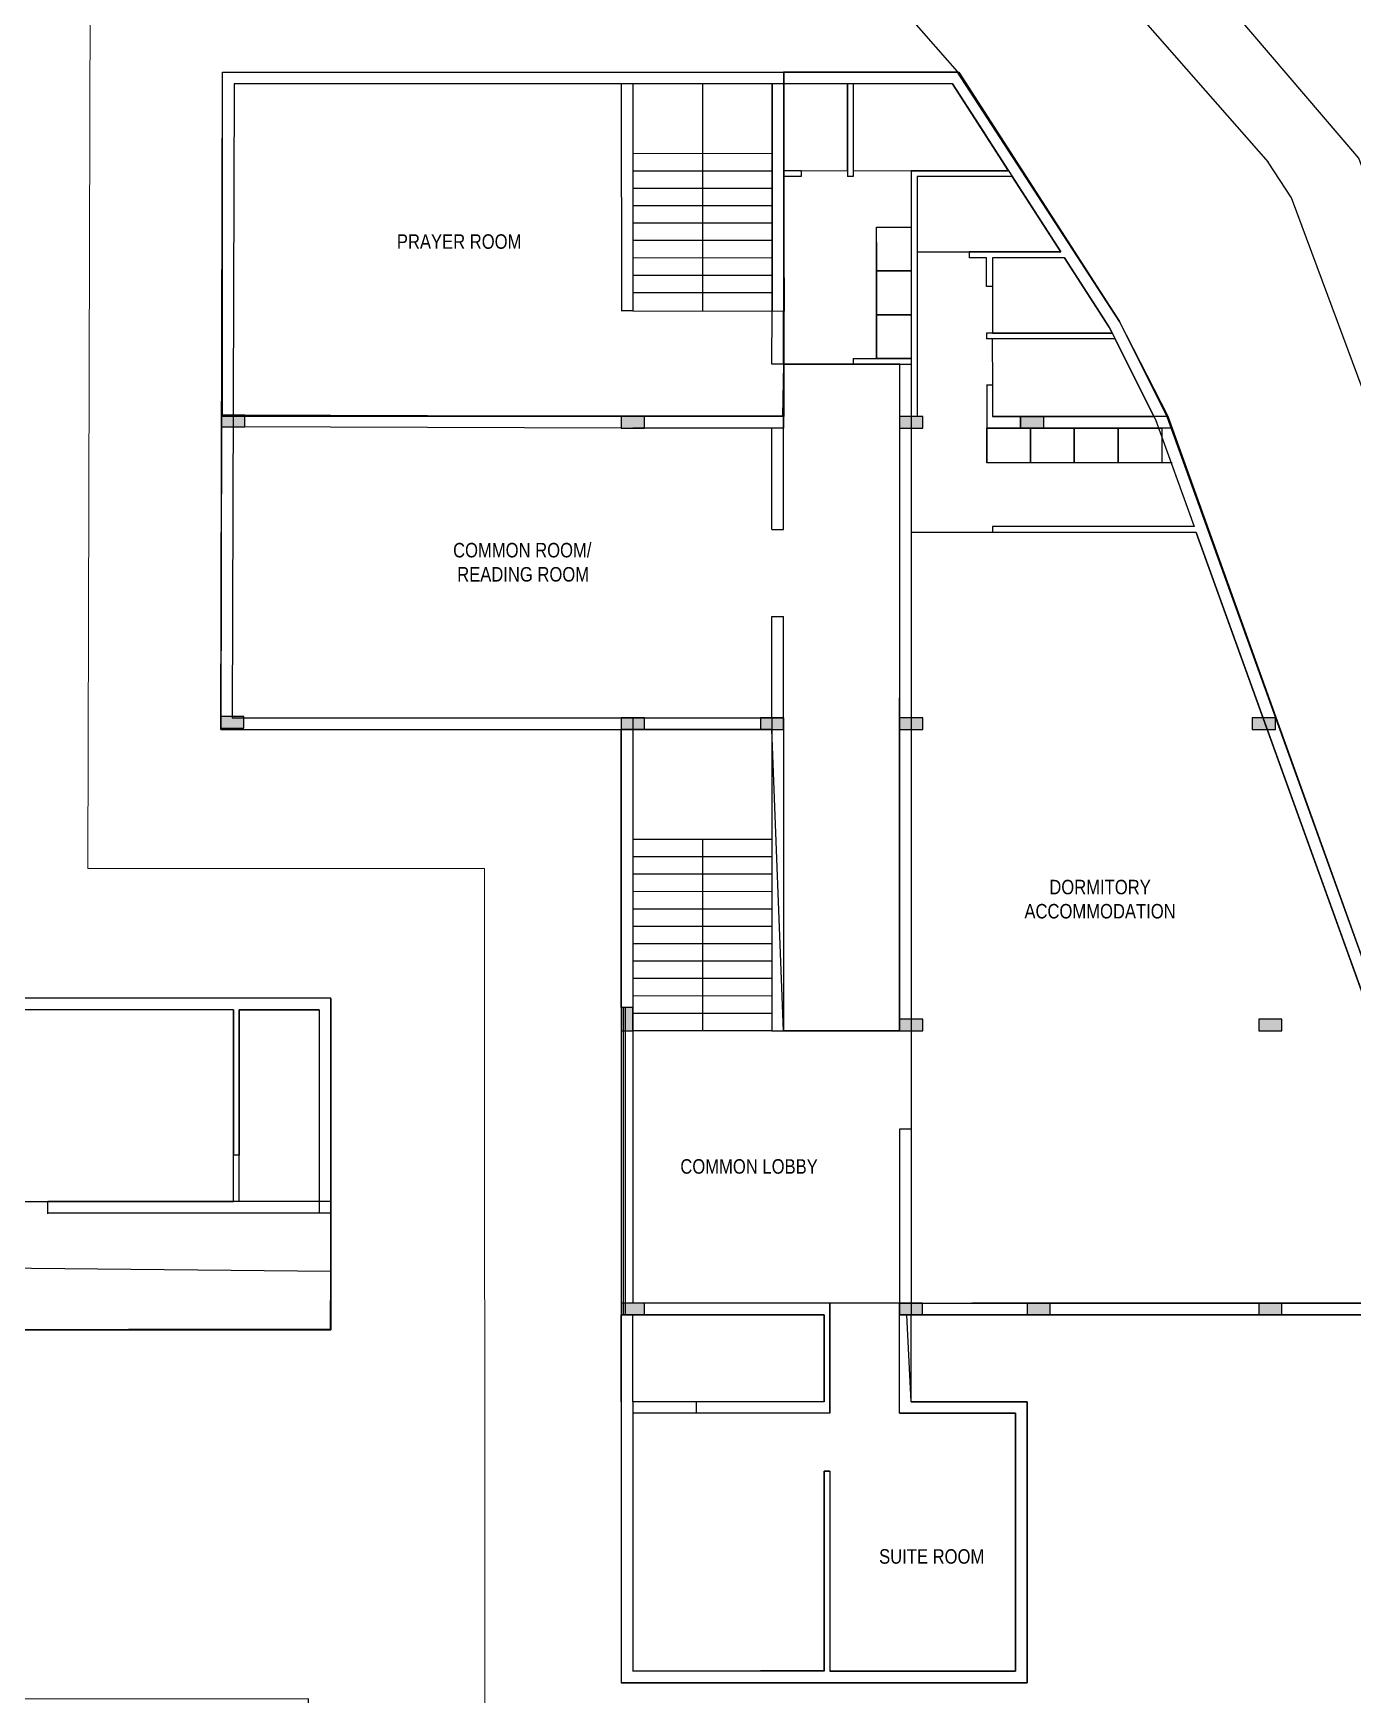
# Model space of a CAD drawing. Header units: metres. Extents: x -705149 to -704678, y -35173 to -35072.
# Drawn here: x -704794.32 to -704771.56, y -35131.67 to -35103 of the extents above; entities that cross this region are included whole.
import ezdxf

# ---------------------------------------------------------------- set-up
doc = ezdxf.new("R2010")
doc.units = ezdxf.units.M
doc.header["$LTSCALE"] = 1500
doc.linetypes.add('DASHED2', pattern=[0.375, 0.25, -0.125])
doc.linetypes.add('PHANTOM2', pattern=[1.25, 0.625, -0.125, 0.125, -0.125, 0.125, -0.125])
for name, color, linetype in [('BATH', 3, 'Continuous'), ('BLK_1_FLR_0_BLT_UP_AREA_DEDUCT', 8, 'Continuous'), ('BLK_1_FLR_1_BLT_UP_AREA', 1, 'Continuous'), ('BLK_1_FLR_1_BLT_UP_AREA_DEDUCT', 8, 'Continuous'), ('BLK_2_FLR_1_BLT_UP_AREA', 1, 'Continuous'), ('Lines', 7, 'Continuous'), ('UNITFA', 8, 'Continuous'), ('WALL', 7, 'Continuous'), ('walls', 50, 'Continuous'), ('WC_BATH', 7, 'Continuous')]:
    doc.layers.add(name, color=color, linetype=linetype)
doc.styles.add('style4', font='arial.ttf', dxfattribs={"height": 100})

msp = doc.modelspace()

# ---------------------------------------------------------------- hatches: boundary and pattern name
at = {"layer": 'walls', "linetype": 'Continuous'}
h = msp.add_hatch(color=3, dxfattribs=at)
h.dxf.hatch_style = 1
h.paths.add_polyline_path([(-704791.07501, -35109.79554), (-704790.67501, -35109.79554), (-704790.67501, -35109.59554), (-704791.07501, -35109.59554)])
h = msp.add_hatch(color=3, dxfattribs=at)
h.dxf.hatch_style = 1
h.paths.add_polyline_path([(-704784.18105, -35109.81546), (-704783.78105, -35109.81546), (-704783.78105, -35109.61546), (-704784.18105, -35109.61546)])
h = msp.add_hatch(color=3, dxfattribs=at)
h.dxf.hatch_style = 1
h.paths.add_polyline_path([(-704779.38106, -35109.81577), (-704778.98106, -35109.81577), (-704778.98106, -35109.61577), (-704779.38106, -35109.61577)])
h = msp.add_hatch(color=3, dxfattribs=at)
h.dxf.hatch_style = 1
h.paths.add_polyline_path([(-704777.29363, -35109.81593), (-704776.89363, -35109.81593), (-704776.89363, -35109.61593), (-704777.29363, -35109.61593)])
h = msp.add_hatch(color=3, dxfattribs=at)
h.dxf.hatch_style = 1
h.paths.add_polyline_path([(-704791.08959, -35114.99501), (-704790.68959, -35114.99501), (-704790.68959, -35114.79501), (-704791.08959, -35114.79501)])
h = msp.add_hatch(color=3, dxfattribs=at)
h.dxf.hatch_style = 1
h.paths.add_polyline_path([(-704784.18105, -35115.01497), (-704783.78105, -35115.01497), (-704783.78105, -35114.81497), (-704784.18105, -35114.81497)])
h = msp.add_hatch(color=3, dxfattribs=at)
h.dxf.hatch_style = 1
h.paths.add_polyline_path([(-704781.78106, -35115.01516), (-704781.38106, -35115.01516), (-704781.38106, -35114.81516), (-704781.78106, -35114.81516)])
h = msp.add_hatch(color=3, dxfattribs=at)
h.dxf.hatch_style = 1
h.paths.add_polyline_path([(-704779.38106, -35115.01528), (-704778.98106, -35115.01528), (-704778.98106, -35114.81528), (-704779.38106, -35114.81528)])
h = msp.add_hatch(color=3, dxfattribs=at)
h.dxf.hatch_style = 1
h.paths.add_polyline_path([(-704773.29709, -35115.0157), (-704772.89709, -35115.0157), (-704772.89709, -35114.8157), (-704773.29709, -35114.8157)])
h = msp.add_hatch(color=3, dxfattribs=at)
h.dxf.hatch_style = 1
h.paths.add_polyline_path([(-704783.98153, -35120.21498), (-704783.98153, -35119.81498), (-704784.18153, -35119.81498), (-704784.18153, -35120.21498)])
h = msp.add_hatch(color=3, dxfattribs=at)
h.dxf.hatch_style = 1
h.paths.add_polyline_path([(-704779.38153, -35120.21606), (-704778.98153, -35120.21606), (-704778.98153, -35120.01606), (-704779.38153, -35120.01606)])
h = msp.add_hatch(color=3, dxfattribs=at)
h.dxf.hatch_style = 1
h.paths.add_polyline_path([(-704773.18623, -35120.21568), (-704772.78623, -35120.21568), (-704772.78623, -35120.01568), (-704773.18623, -35120.01568)])
h = msp.add_hatch(color=3, dxfattribs=at)
h.dxf.hatch_style = 1
h.paths.add_polyline_path([(-704784.18201, -35125.11451), (-704783.78201, -35125.11451), (-704783.78201, -35124.91451), (-704784.18201, -35124.91451)])
h = msp.add_hatch(color=3, dxfattribs=at)
h.dxf.hatch_style = 1
h.paths.add_polyline_path([(-704779.38197, -35125.11427), (-704778.98197, -35125.11427), (-704778.98197, -35124.91427), (-704779.38197, -35124.91427)])
h = msp.add_hatch(color=3, dxfattribs=at)
h.dxf.hatch_style = 1
h.paths.add_polyline_path([(-704777.18199, -35125.11396), (-704776.78199, -35125.11396), (-704776.78199, -35124.91396), (-704777.18199, -35124.91396)])
h = msp.add_hatch(color=3, dxfattribs=at)
h.dxf.hatch_style = 1
h.paths.add_polyline_path([(-704773.1858, -35125.11398), (-704772.7858, -35125.11398), (-704772.7858, -35124.91398), (-704773.1858, -35124.91398)])

# ---------------------------------------------------------------- linework, layer by layer
at = {"layer": 'BATH', "linetype": 'Continuous'}
for points, elevation in [([(-704779.77869, -35107.10549), (-704779.77869, -35106.35049), (-704779.17869, -35106.35049), (-704779.17869, -35107.10549)], 194.06107), ([(-704779.77805, -35107.86048), (-704779.77805, -35107.10549), (-704779.17805, -35107.10549), (-704779.17805, -35107.86048)], 194.06107), ([(-704779.77805, -35108.61548), (-704779.77805, -35107.86048), (-704779.17805, -35107.86048), (-704779.17805, -35108.61548)], 194.06107), ([(-704777.87754, -35109.81548), (-704777.12254, -35109.81548), (-704777.12254, -35110.41548), (-704777.87754, -35110.41548)], 193.919), ([(-704777.12254, -35109.81593), (-704776.36754, -35109.81593), (-704776.36754, -35110.41593), (-704777.12254, -35110.41593)], 193.919), ([(-704776.36754, -35109.81548), (-704775.61255, -35109.81548), (-704775.61255, -35110.41548), (-704776.36754, -35110.41548)], 193.919), ([(-704775.61255, -35109.81548), (-704774.85755, -35109.81548), (-704774.85755, -35110.41548), (-704775.61255, -35110.41548)], 193.919)]:
    msp.add_lwpolyline(points, close=True, dxfattribs=dict(at, elevation=elevation))
at = {"layer": 'BLK_1_FLR_0_BLT_UP_AREA_DEDUCT', "color": 1, "linetype": 'Continuous'}
msp.add_line((-704789.19175, -35123.36004, 193.76555), (-704789.19326, -35125.37502, 193.76555), dxfattribs=at)
at = {"layer": 'BLK_1_FLR_1_BLT_UP_AREA', "color": 3, "linetype": 'Continuous', "elevation": 193.76555}
msp.add_lwpolyline([(-704806.26892, -35103.13222), (-704806.27792, -35145.71763), (-704801.68378, -35145.71248), (-704801.67984, -35143.79826), (-704797.67814, -35143.79723), (-704797.67814, -35147.60344), (-704793.17005, -35145.40496), (-704793.17997, -35139.23393), (-704789.57598, -35139.23579), (-704789.57598, -35131.73802), (-704799.65958, -35131.75163), (-704799.66958, -35125.37633), (-704789.19175, -35125.37502), (-704789.19175, -35119.65328), (-704795.07213, -35119.65328), (-704795.07785, -35103.14386)], close=True, dxfattribs=at)
at = {"layer": 'BLK_1_FLR_1_BLT_UP_AREA_DEDUCT', "color": 3, "linetype": 'Continuous', "elevation": 168.91214}
msp.add_lwpolyline([(-704800.66982, -35124.25444), (-704800.66864, -35132.83066), (-704794.67992, -35132.83066), (-704794.68035, -35131.73785), (-704799.65958, -35131.75163), (-704799.66037, -35125.37632), (-704789.19325, -35125.3599), (-704789.19175, -35124.36783)], close=True, dxfattribs=at)
at = {"layer": 'BLK_2_FLR_1_BLT_UP_AREA', "color": 6, "linetype": 'Continuous', "elevation": 193.87371}
msp.add_lwpolyline([(-704791.05689, -35103.67657), (-704781.37763, -35103.67657), (-704781.37763, -35109.61548), (-704791.05689, -35109.61548)], close=True, dxfattribs=at)
at = {"layer": 'BLK_2_FLR_1_BLT_UP_AREA', "color": 3, "linetype": 'Continuous'}
for points, elevation in [([(-704784.18108, -35115.01497), (-704784.18196, -35131.46264), (-704777.18196, -35131.46264), (-704777.18196, -35126.61451), (-704779.18193, -35126.61451), (-704779.25673, -35125.11434), (-704769.18965, -35125.11374), (-704774.74764, -35109.61548), (-704775.58956, -35107.97683), (-704778.37851, -35103.67657), (-704781.38011, -35103.67657), (-704781.38011, -35103.87657), (-704781.38011, -35108.71548), (-704779.3805, -35108.7162), (-704779.3805, -35120.21606), (-704781.38153, -35120.21456), (-704781.58106, -35115.01516)], 193.81897), ([(-704791.07427, -35109.60951), (-704791.08965, -35115.01453), (-704781.38106, -35115.01453), (-704781.38153, -35120.21456), (-704779.38153, -35120.21614), (-704779.3774, -35108.7162), (-704781.38011, -35108.71548), (-704781.39749, -35109.60951)], 193.87371)]:
    msp.add_lwpolyline(points, close=True, dxfattribs=dict(at, elevation=elevation))
at = {"layer": 'Lines', "color": 1, "linetype": 'Continuous'}
for p, q in [((-704777.36818, -35100.28117, 193.87371), (-704773.02011, -35105.2304, 193.87371)), ((-704779.25704, -35102.67657, 193.87371), (-704778.30895, -35103.75574, 193.87371)), ((-704772.62291, -35105.84387, 193.87371), (-704773.02011, -35105.2304, 193.87371)), ((-704772.62291, -35105.84387, 193.87371), (-704773.02011, -35105.2304, 193.87371)), ((-704768.38549, -35117.24198, 193.87371), (-704772.62291, -35105.84387, 193.87371))]:
    msp.add_line(p, q, dxfattribs=at)
at = {"layer": 'Lines', "color": 10, "linetype": 'Continuous', "elevation": 193.87371}
msp.add_lwpolyline([(-704761.32253, -35132.58091), (-704762.94749, -35129.28209), (-704767.1334, -35116.79943), (-704771.4602, -35105.1609), (-704776.36606, -35099.40995), (-704779.68579, -35095.66297), (-704784.31421, -35091.04503), (-704787.65662, -35086.44821), (-704790.47073, -35082.58119)], dxfattribs=at)
at = {"layer": 'UNITFA', "color": 3, "linetype": 'Continuous'}
for points, elevation in [([(-704774.26178, -35111.61548), (-704777.77754, -35111.61548), (-704779.18076, -35111.61545), (-704779.18193, -35121.91427), (-704779.18197, -35124.91427), (-704769.47422, -35124.91374), (-704770.31949, -35122.56586), (-704771.16143, -35120.22722)], 193.87371), ([(-704790.87085, -35119.85399), (-704795.07213, -35119.85399), (-704795.07213, -35123.15799), (-704790.87085, -35123.15799)], 194.17742), ([(-704780.58192, -35126.81451), (-704783.98196, -35126.81451), (-704783.98196, -35131.26264), (-704780.68192, -35131.24838), (-704780.68192, -35127.81451), (-704780.58192, -35127.81451), (-704780.58192, -35131.26264), (-704777.38199, -35131.26067), (-704777.38273, -35126.81451), (-704779.38192, -35126.81451), (-704779.38192, -35125.11427), (-704779.38192, -35124.91451), (-704780.58198, -35124.91451)], 193.80694)]:
    msp.add_lwpolyline(points, close=True, dxfattribs=dict(at, elevation=elevation))
at = {"layer": 'walls', "color": 3, "linetype": 'Continuous'}
for p, q in [((-704790.85747, -35103.87657, 193.87371), (-704790.88907, -35114.81454, 193.87371)), ((-704778.46902, -35103.87657, 193.87371), (-704790.85747, -35103.87657, 193.87371)), ((-704784.18006, -35103.87665, 193.87371), (-704784.1784, -35107.79557, 194.02539)), ((-704783.98006, -35103.87657, 193.93666), (-704783.98041, -35107.79578, 193.91272)), ((-704783.98006, -35103.87657, 193.87371), (-704783.97849, -35107.57846, 194.01699)), ((-704782.78006, -35103.87606, 193.87371), (-704782.7784, -35107.79753, 194.02548)), ((-704781.58041, -35107.79927, 193.9127), (-704781.58006, -35103.87657, 193.93666)), ((-704781.58006, -35103.87555, 193.87371), (-704781.5784, -35107.79927, 194.02557)), ((-704781.38006, -35103.87546, 193.87371), (-704781.37942, -35105.37657, 193.93181)), ((-704780.28006, -35103.875, 193.87371), (-704780.27938, -35105.47657, 193.9357)), ((-704780.18006, -35103.87496, 193.87371), (-704780.17938, -35105.47657, 193.9357)), ((-704778.46902, -35103.87657, 193.87371), (-704777.8892, -35104.77657, 193.87371)), ((-704778.46902, -35103.87657, 193.87371), (-704776.60072, -35106.77657, 193.87371)), ((-704778.30895, -35103.75574, 193.87371), (-704777.65129, -35104.77657, 193.87371)), ((-704778.30895, -35103.75574, 193.87371), (-704775.58956, -35107.97683, 193.87371)), ((-704783.97983, -35105.07654, 193.87371), (-704781.57955, -35105.07607, 193.86893)), ((-704783.97977, -35105.37654, 193.87371), (-704781.57942, -35105.37607, 193.86893)), ((-704781.07942, -35105.37657, 193.87371), (-704781.37942, -35105.37657, 193.87371)), ((-704781.07942, -35105.37657, 193.93181), (-704781.07938, -35105.47691, 193.9357)), ((-704777.50266, -35105.37657, 193.87371), (-704779.17942, -35105.37657, 193.87371)), ((-704779.17942, -35105.37657, 193.93184), (-704779.17938, -35105.47614, 193.9357)), ((-704783.97971, -35105.67654, 193.87371), (-704781.5793, -35105.67607, 193.86893)), ((-704781.07938, -35105.47657, 193.87371), (-704781.37938, -35105.47657, 193.87371)), ((-704781.37938, -35105.47657, 193.93568), (-704781.37178, -35107.79958, 193.99906)), ((-704780.17938, -35105.47657, 193.87371), (-704780.27938, -35105.47657, 193.87371)), ((-704779.17938, -35105.47657, 193.93571), (-704779.17763, -35109.61451, 194.09587)), ((-704777.43824, -35105.47657, 193.87371), (-704779.07938, -35105.47421, 193.93563)), ((-704779.07938, -35105.47657, 193.93572), (-704779.07763, -35109.61446, 194.09587)), ((-704783.97965, -35105.97654, 193.87371), (-704781.57917, -35105.97607, 193.86893)), ((-704776.9677, -35106.20694, 193.87371), (-704776.60072, -35106.77657, 193.87371)), ((-704776.87804, -35105.97683, 193.87371), (-704775.58956, -35107.97683, 193.87371)), ((-704783.97959, -35106.27654, 193.87371), (-704781.57904, -35106.27607, 193.86893)), ((-704783.97954, -35106.57654, 193.87371), (-704781.57892, -35106.57607, 193.86893)), ((-704779.7789, -35106.61548, 193.97979), (-704779.77805, -35108.61548, 194.05719)), ((-704776.60072, -35106.77657, 193.87371), (-704778.17883, -35106.77657, 193.87371)), ((-704778.17883, -35106.77657, 193.98604), (-704778.17879, -35106.87657, 193.98992)), ((-704783.97948, -35106.87654, 193.87371), (-704781.57879, -35106.87607, 193.86893)), ((-704777.87824, -35106.87657, 193.87371), (-704778.17879, -35106.87657, 193.87371)), ((-704777.87824, -35107.37657, 193.87371), (-704777.87824, -35106.87657, 193.87371)), ((-704776.5363, -35106.87657, 193.87371), (-704777.77879, -35106.87657, 193.87371)), ((-704777.77879, -35106.87657, 193.98992), (-704777.77858, -35107.37657, 194.00928)), ((-704777.77824, -35106.87657, 193.87371), (-704777.77879, -35106.87657, 193.87371)), ((-704776.5363, -35106.87657, 193.87371), (-704775.82747, -35107.97683, 193.87371)), ((-704776.5363, -35106.87657, 193.87371), (-704775.75769, -35108.08514, 193.87371)), ((-704783.97942, -35107.17654, 193.87371), (-704781.57866, -35107.17607, 193.86893)), ((-704777.77858, -35107.37657, 193.87371), (-704777.87824, -35107.37657, 193.87371)), ((-704783.97936, -35107.47654, 193.87371), (-704781.57853, -35107.47607, 193.86893)), ((-704781.57853, -35107.47607, 194.01306), (-704781.57853, -35107.79927, 193.99885)), ((-704783.98041, -35107.79578, 193.92971), (-704784.17969, -35107.79557, 193.96359)), ((-704783.98041, -35107.79578, 193.91272), (-704781.37853, -35107.79957, 193.99884)), ((-704781.5805, -35108.71548, 193.9071), (-704781.58041, -35107.79927, 193.9127)), ((-704781.3805, -35108.71548, 193.9071), (-704781.38041, -35107.79956, 193.9127)), ((-704775.58956, -35107.97683, 193.87371), (-704774.76924, -35109.61548, 193.87371)), ((-704775.58956, -35107.97683, 193.87371), (-704774.76924, -35109.61548, 193.87371)), ((-704779.07824, -35108.17657, 193.87371), (-704779.07938, -35108.17657, 193.87371)), ((-704775.71323, -35108.17657, 193.87371), (-704777.87824, -35108.17657, 193.87371)), ((-704777.87824, -35108.17657, 194.04024), (-704777.87819, -35108.27657, 194.04411)), ((-704775.7684, -35108.06636, 193.87371), (-704774.94808, -35109.70501, 193.87371)), ((-704779.07819, -35108.27657, 193.87371), (-704779.07938, -35108.27657, 193.87371)), ((-704775.66317, -35108.27657, 193.87371), (-704777.87819, -35108.27657, 193.87371)), ((-704781.3805, -35108.71548, 193.919), (-704781.5805, -35108.71548, 193.919)), ((-704781.3805, -35108.61548, 193.9071), (-704781.38049, -35108.61548, 193.9071)), ((-704780.18049, -35108.61548, 193.99099), (-704780.1805, -35108.71559, 193.9071)), ((-704780.1805, -35108.71548, 193.99099), (-704779.17801, -35108.71548, 194.06107)), ((-704780.1805, -35108.71559, 193.9071), (-704780.1805, -35108.71548, 193.9071)), ((-704780.18049, -35108.61548, 193.99099), (-704779.17801, -35108.61548, 194.06107)), ((-704779.3805, -35108.71548, 193.9071), (-704779.38153, -35120.21614, 193.83685)), ((-704777.77785, -35109.07657, 193.87371), (-704777.87819, -35109.07657, 193.87371)), ((-704777.87785, -35109.07657, 194.07507), (-704777.87754, -35109.81548, 194.10367)), ((-704777.77785, -35109.07657, 194.07507), (-704777.77763, -35109.61548, 194.09593)), ((-704784.17782, -35109.61546, 193.91878), (-704790.86816, -35109.59613, 193.82912)), ((-704781.57853, -35109.61548, 193.919), (-704783.98058, -35109.61548, 193.919)), ((-704781.37763, -35109.61548, 193.919), (-704781.57853, -35109.61548, 193.919)), ((-704781.38075, -35111.56532, 193.88969), (-704781.38058, -35109.61548, 193.9016)), ((-704781.38058, -35109.61548, 193.9016), (-704781.3806, -35109.81548, 193.90038)), ((-704779.38107, -35109.61584, 193.96865), (-704779.38106, -35109.81584, 193.96865)), ((-704779.18058, -35109.61548, 193.90161), (-704779.18153, -35120.21606, 193.83685)), ((-704774.74764, -35109.61548, 193.919), (-704777.77763, -35109.61548, 193.919)), ((-704777.29359, -35109.81422, 193.95884), (-704777.29363, -35109.61593, 193.9536)), ((-704774.95741, -35109.68323, 193.87371), (-704774.29778, -35111.51548, 193.87371)), ((-704774.76924, -35109.61548, 193.87371), (-704772.89709, -35114.8157, 193.87371)), ((-704784.1784, -35109.81546, 193.91878), (-704790.86873, -35109.79613, 193.82912)), ((-704781.57853, -35109.81548, 193.919), (-704783.9806, -35109.81548, 193.919)), ((-704781.58075, -35111.5653, 193.88969), (-704781.5806, -35109.81548, 193.90038)), ((-704781.3806, -35109.81548, 193.919), (-704781.57853, -35109.81548, 193.919)), ((-704774.67564, -35109.81548, 193.919), (-704777.87754, -35109.81548, 193.919)), ((-704777.87754, -35109.81548, 193.919), (-704777.87729, -35110.41548, 194.12689)), ((-704777.29359, -35109.81761, 194.00129), (-704777.29359, -35109.81618, 194.00121)), ((-704777.09359, -35109.81758, 194.00129), (-704777.09359, -35109.81617, 194.00121)), ((-704774.69723, -35109.81548, 193.87371), (-704769.18965, -35125.11374, 193.87371)), ((-704774.67564, -35110.41548, 193.919), (-704777.87729, -35110.41548, 193.919)), ((-704781.58075, -35111.5653, 193.88511), (-704781.38075, -35111.56532, 193.88511)), ((-704774.29778, -35111.51548, 193.919), (-704777.77754, -35111.51548, 193.919)), ((-704777.77754, -35111.51548, 193.919), (-704777.77754, -35111.61548, 193.919)), ((-704774.26178, -35111.61548, 193.919), (-704777.77754, -35111.61548, 193.919)), ((-704774.26178, -35111.61548, 193.87371), (-704773.08526, -35114.88344, 193.87371)), ((-704781.58105, -35114.81513, 193.86984), (-704781.58089, -35113.0653, 193.88053)), ((-704781.58089, -35113.0653, 193.88511), (-704781.38089, -35113.06532, 193.88511)), ((-704781.38105, -35114.81515, 193.86984), (-704781.38089, -35113.06532, 193.88053)), ((-704790.88907, -35114.81454, 193.84731), (-704788.28906, -35114.81471, 193.83633)), ((-704788.28906, -35114.81471, 193.83633), (-704784.18107, -35114.81497, 193.81897)), ((-704784.18105, -35114.81497, 193.81897), (-704781.38105, -35114.81515, 193.80714)), ((-704783.98105, -35114.81498, 193.86984), (-704783.98196, -35124.91451, 193.80814)), ((-704781.78107, -35114.81523, 193.86862), (-704781.78106, -35115.01523, 193.86862)), ((-704781.58105, -35114.81514, 193.86984), (-704781.58153, -35120.21454, 193.83686)), ((-704781.38105, -35114.81515, 193.86984), (-704781.38153, -35120.21456, 193.83686)), ((-704779.38107, -35114.81535, 193.86862), (-704779.38106, -35115.01535, 193.86862)), ((-704772.89709, -35114.8157, 193.87371), (-704769.18965, -35125.11374, 193.87371)), ((-704791.08965, -35115.01453, 193.84816), (-704784.18108, -35115.01497, 193.81897)), ((-704784.18106, -35115.01497, 193.81897), (-704781.38106, -35115.01515, 193.80714)), ((-704781.58106, -35115.01514, 193.86862), (-704781.58153, -35120.21454, 193.83686)), ((-704781.38106, -35115.01516, 193.86862), (-704781.38153, -35120.21456, 193.83686)), ((-704773.08526, -35114.88344, 193.87371), (-704769.37782, -35125.18149, 193.87371)), ((-704773.03765, -35115.01569, 193.87371), (-704771.74157, -35118.61577, 193.87371)), ((-704781.58215, -35116.91454, 193.83686), (-704783.98215, -35116.91498, 193.81813)), ((-704782.78124, -35116.91476, 193.85701), (-704782.78153, -35120.21476, 193.83686)), ((-704781.58209, -35117.21454, 193.83686), (-704783.98209, -35117.21498, 193.81813)), ((-704781.58203, -35117.51454, 193.83686), (-704783.98203, -35117.51498, 193.81813)), ((-704781.58198, -35117.81454, 193.83686), (-704783.98198, -35117.81498, 193.81813)), ((-704781.58192, -35118.11454, 193.83686), (-704783.98192, -35118.11498, 193.81813)), ((-704781.58187, -35118.41454, 193.83686), (-704783.98187, -35118.41498, 193.81813)), ((-704781.58181, -35118.71454, 193.83686), (-704783.98181, -35118.71498, 193.81813)), ((-704781.58176, -35119.01454, 193.83686), (-704783.98176, -35119.01498, 193.81813)), ((-704781.5817, -35119.31454, 193.83686), (-704783.9817, -35119.31498, 193.81813)), ((-704789.19175, -35119.65328, 194.16879), (-704795.071, -35119.65576, 194.2197)), ((-704781.58164, -35119.61454, 193.83686), (-704783.98164, -35119.61498, 193.81813)), ((-704790.87085, -35119.85399, 194.18333), (-704795.07094, -35119.85576, 194.2197)), ((-704789.39175, -35119.85337, 194.17053), (-704790.77085, -35119.85395, 194.18247)), ((-704789.19159, -35119.85328, 194.16879), (-704789.19175, -35119.85328, 194.16879)), ((-704784.18152, -35119.81498, 194.02859), (-704784.18201, -35125.11451, 194.05916)), ((-704784.14819, -35119.81498, 194.02859), (-704784.14868, -35125.11451, 194.05916)), ((-704784.11486, -35119.81498, 194.02859), (-704784.11535, -35125.11451, 194.05916)), ((-704781.58159, -35119.91454, 193.83686), (-704783.98159, -35119.91498, 193.81813)), ((-704779.38154, -35120.01614, 193.83685), (-704779.38153, -35120.21614, 193.83685)), ((-704781.58153, -35120.21454, 193.83686), (-704783.98153, -35120.21498, 193.81813)), ((-704781.58153, -35120.21454, 193.83686), (-704781.38153, -35120.21456, 193.83686)), ((-704779.38169, -35121.91436, 193.82647), (-704779.38197, -35125.11434, 193.80693)), ((-704779.18169, -35121.91427, 193.80815), (-704779.38169, -35121.91436, 193.82647)), ((-704779.18169, -35121.91427, 193.82648), (-704779.18197, -35125.11433, 193.80693)), ((-704790.77085, -35122.36071, 194.17835), (-704790.87085, -35122.36075, 194.17922)), ((-704789.18893, -35123.16004, 194.16466), (-704794.07213, -35123.1621, 194.20694)), ((-704794.07213, -35123.37525, 193.88782), (-704794.07213, -35123.1621, 193.88782)), ((-704789.18884, -35123.36004, 194.16466), (-704794.07213, -35123.3621, 194.20694)), ((-704784.18196, -35126.61469, 194.05916), (-704784.18201, -35125.11451, 194.05916)), ((-704780.68197, -35125.11353, 193.87525), (-704784.18196, -35125.11451, 194.05916)), ((-704783.98196, -35126.61468, 194.05916), (-704783.98201, -35125.1145, 194.05916)), ((-704780.58198, -35124.91451, 194.05916), (-704783.98196, -35124.91451, 194.05916)), ((-704780.68192, -35126.61451, 193.80694), (-704780.68197, -35125.11348, 193.80694)), ((-704780.58192, -35126.81451, 193.80694), (-704780.58198, -35124.91451, 193.80694)), ((-704779.38198, -35124.91434, 193.80693), (-704779.38197, -35125.11434, 193.80693)), ((-704779.38196, -35124.91451, 194.05916), (-704779.38198, -35124.91451, 194.05916)), ((-704779.38198, -35124.91528, 193.7987), (-704777.18199, -35124.91542, 193.7894)), ((-704779.38198, -35124.91528, 193.7987), (-704778.13202, -35124.91536, 193.79341)), ((-704779.38192, -35126.81451, 193.80694), (-704779.38197, -35125.11279, 193.80694)), ((-704779.13149, -35125.11433, 194.05916), (-704779.38197, -35125.11434, 194.05916)), ((-704779.18193, -35126.61451, 193.80694), (-704779.18197, -35125.11278, 193.80694)), ((-704769.18965, -35125.11374, 193.87371), (-704779.13149, -35125.11433, 194.05916)), ((-704777.18196, -35124.91564, 194.05916), (-704778.13322, -35124.91564, 194.05916)), ((-704769.18965, -35125.11374, 193.87371), (-704777.18196, -35125.11421, 194.02279)), ((-704777.18196, -35125.11564, 194.05916), (-704777.18196, -35125.11421, 194.05908)), ((-704776.98199, -35124.91543, 193.78856), (-704769.47343, -35124.91592, 193.75683)), ((-704769.47353, -35124.91564, 194.05916), (-704776.98199, -35124.91564, 194.05916)), ((-704776.98196, -35125.11561, 194.05916), (-704776.98196, -35125.1142, 194.05908)), ((-704789.19175, -35125.37563, 193.86296), (-704799.66958, -35125.37615, 193.86296)), ((-704782.68088, -35126.60814, 194.05916), (-704782.68088, -35126.61469, 194.05916)), ((-704784.18196, -35126.61469, 194.05916), (-704784.18196, -35131.46264, 194.05916)), ((-704783.98196, -35126.61469, 194.05916), (-704783.98196, -35131.26264, 194.05916)), ((-704782.88195, -35126.81451, 194.05916), (-704782.88196, -35126.61451, 194.05916)), ((-704780.68192, -35126.61451, 194.05916), (-704782.88196, -35126.61451, 194.05916)), ((-704780.58192, -35126.81443, 193.80694), (-704782.88195, -35126.81451, 194.05916)), ((-704782.68088, -35126.61469, 194.05916), (-704782.68099, -35126.61469, 194.05916)), ((-704782.68088, -35126.61469, 194.05916), (-704782.68099, -35126.61469, 194.05916)), ((-704779.38192, -35126.81451, 194.05916), (-704777.38273, -35126.81451, 194.05916)), ((-704779.18193, -35126.61451, 193.80694), (-704777.18196, -35126.61451, 194.05916)), ((-704777.38273, -35126.81451, 194.03255), (-704777.38199, -35131.26264, 194.05801)), ((-704777.18276, -35126.61451, 194.0314), (-704777.18196, -35131.46264, 194.05916)), ((-704777.18273, -35126.81451, 194.05916), (-704777.18196, -35126.81451, 194.05916)), ((-704777.18196, -35126.61451, 194.05916), (-704777.18196, -35131.46264, 194.05916)), ((-704777.18196, -35126.61451, 194.05916), (-704777.18196, -35131.46264, 194.05916)), ((-704780.68192, -35127.81451, 193.86364), (-704780.68192, -35131.26264, 194.05916)), ((-704780.58192, -35127.81451, 194.05916), (-704780.68192, -35127.81451, 194.05916)), ((-704780.58192, -35127.81451, 193.86364), (-704780.58192, -35131.26264, 194.05916)), ((-704777.18196, -35131.46264, 194.05916), (-704784.18196, -35131.46264, 194.05916)), ((-704777.18196, -35131.46264, 194.05916), (-704784.18196, -35131.46264, 194.05916)), ((-704780.68192, -35131.26264, 194.05916), (-704783.98196, -35131.26264, 194.05916)), ((-704777.38199, -35131.26264, 194.05916), (-704780.58192, -35131.26264, 194.05916)), ((-704777.38196, -35131.46264, 194.05916), (-704777.38196, -35131.46267, 194.05916)), ((-704777.18196, -35131.26264, 194.05916), (-704777.18199, -35131.26264, 194.05916))]:
    msp.add_line(p, q, dxfattribs=at)
at = {"layer": 'walls', "color": 3, "linetype": 'DASHED2'}
msp.add_line((-704774.76924, -35109.61548, 193.87371), (-704772.89709, -35114.8157, 193.87371), dxfattribs=at)
at = {"layer": 'walls', "color": 5, "linetype": 'PHANTOM2', "lineweight": 0}
for p, q in [((-704792.29663, -35117.41247, 193.87371), (-704786.53905, -35117.41247, 193.87371)), ((-704786.53905, -35117.41247, 193.87371), (-704786.53423, -35135.94263, 193.87371))]:
    msp.add_line(p, q, dxfattribs=at)
at = {"layer": 'walls', "color": 0}
for p, q in [((-704789.19175, -35119.65578, 193.83596), (-704789.19175, -35123.36004, 193.83596)), ((-704790.87085, -35119.85399, 194.17742), (-704790.87085, -35122.36075, 194.17742)), ((-704790.77085, -35119.85395, 194.17742), (-704790.77085, -35122.36071, 194.17742)), ((-704789.39175, -35119.85337, 193.83596), (-704789.39175, -35123.36012, 193.83596)), ((-704789.19175, -35123.36004, 193.83596), (-704789.19175, -35125.37563, 193.86296))]:
    msp.add_line(p, q, dxfattribs=at)
at = {"layer": 'walls', "color": 5, "linetype": 'PHANTOM2', "lineweight": 0, "elevation": 193.87371}
msp.add_lwpolyline([(-704808.3751, -35099.80994), (-704793.33131, -35099.85019), (-704793.38154, -35117.41245), (-704786.539, -35117.41245), (-704786.53419, -35135.9426), (-704786.53595, -35140.84913), (-704789.19097, -35148.03735), (-704808.30548, -35157.19959), (-704808.40055, -35103.64004)], dxfattribs=at)
at = {"layer": 'walls', "color": 253, "linetype": 'Continuous', "elevation": 193.87371}
msp.add_lwpolyline([(-704791.08965, -35115.01453), (-704791.05689, -35103.67657), (-704778.35995, -35103.67657), (-704777.65129, -35104.77657)], dxfattribs=at)
at = {"layer": 'walls', "color": 3, "linetype": 'Continuous'}
for points, elevation in [([(-704791.07501, -35109.79554), (-704790.67501, -35109.79554), (-704790.67501, -35109.59554), (-704791.07501, -35109.59554)], 193.87371), ([(-704784.18105, -35109.81546), (-704783.78105, -35109.81546), (-704783.78105, -35109.61546), (-704784.18105, -35109.61546)], 193.919), ([(-704779.38106, -35109.81577), (-704778.98106, -35109.81577), (-704778.98106, -35109.61577), (-704779.38106, -35109.61577)], 193.96865), ([(-704777.29363, -35109.81593), (-704776.89363, -35109.81593), (-704776.89363, -35109.61593), (-704777.29363, -35109.61593)], 193.99062), ([(-704791.08959, -35114.99501), (-704790.68959, -35114.99501), (-704790.68959, -35114.79501), (-704791.08959, -35114.79501)], 193.87371), ([(-704784.18105, -35115.01497), (-704783.78105, -35115.01497), (-704783.78105, -35114.81497), (-704784.18105, -35114.81497)], 193.81897), ([(-704781.78106, -35115.01516), (-704781.38106, -35115.01516), (-704781.38106, -35114.81516), (-704781.78106, -35114.81516)], 193.86862), ([(-704779.38106, -35115.01528), (-704778.98106, -35115.01528), (-704778.98106, -35114.81528), (-704779.38106, -35114.81528)], 193.86862), ([(-704773.29709, -35115.0157), (-704772.89709, -35115.0157), (-704772.89709, -35114.8157), (-704773.29709, -35114.8157)], 193.87371), ([(-704783.98181, -35119.81498), (-704784.18106, -35119.81498), (-704784.18106, -35115.01497), (-704783.98181, -35115.01497)], 193.81813), ([(-704783.98153, -35120.21498), (-704783.98153, -35119.81498), (-704784.18153, -35119.81498), (-704784.18153, -35120.21498)], 193.81813), ([(-704779.38153, -35120.21606), (-704778.98153, -35120.21606), (-704778.98153, -35120.01606), (-704779.38153, -35120.01606)], 193.83685), ([(-704773.18623, -35120.21568), (-704772.78623, -35120.21568), (-704772.78623, -35120.01568), (-704773.18623, -35120.01568)], 193.77252), ([(-704784.18201, -35125.11451), (-704783.78201, -35125.11451), (-704783.78201, -35124.91451), (-704784.18201, -35124.91451)], 194.05916), ([(-704779.38197, -35125.11427), (-704778.98197, -35125.11427), (-704778.98197, -35124.91427), (-704779.38197, -35124.91427)], 193.80693), ([(-704777.18199, -35125.11396), (-704776.78199, -35125.11396), (-704776.78199, -35124.91396), (-704777.18199, -35124.91396)], 194.04849), ([(-704773.1858, -35125.11398), (-704772.7858, -35125.11398), (-704772.7858, -35124.91398), (-704773.1858, -35124.91398)], 193.94825)]:
    msp.add_lwpolyline(points, close=True, dxfattribs=dict(at, elevation=elevation))
at = {"layer": 'WC_BATH', "linetype": 'Continuous'}
for points, elevation in [([(-704781.38011, -35103.87657), (-704781.38011, -35105.37657), (-704780.27943, -35105.37174), (-704780.28006, -35103.875)], 193.81897), ([(-704777.50266, -35105.37657), (-704778.46902, -35103.87657), (-704780.18006, -35103.87496), (-704780.17942, -35105.37474), (-704779.17942, -35105.37657)], 193.87371), ([(-704777.43824, -35105.47657), (-704779.07938, -35105.47421), (-704779.07883, -35106.77869), (-704778.17883, -35106.77657), (-704776.60072, -35106.77657)], 193.87371), ([(-704777.77785, -35106.87657), (-704777.77785, -35108.17657), (-704775.71323, -35108.17657), (-704775.76355, -35108.07604), (-704776.5363, -35106.87657)], 193.87371), ([(-704777.77763, -35109.61548), (-704774.9929, -35109.61548), (-704775.66317, -35108.27657), (-704777.60399, -35108.27657), (-704777.7849, -35108.27657), (-704777.77785, -35109.07657)], 193.919), ([(-704789.39175, -35123.16012), (-704790.77085, -35123.16012), (-704790.77085, -35119.85395), (-704789.39175, -35119.85395)], 193.83596), ([(-704783.98201, -35125.11445), (-704780.68192, -35125.11445), (-704780.68192, -35126.61451), (-704783.98201, -35126.61451)], 194.05916)]:
    msp.add_lwpolyline(points, close=True, dxfattribs=dict(at, elevation=elevation))

# ---------------------------------------------------------------- texts
at = {"layer": 'WALL', "color": 2, "char_height": 0.25, "width": 3.3916603, "attachment_point": 1, "style": 'style4'}
for s, insert in [('\\pi0.64356;{\\fArial Narrow|b0|i0|c0|p34;PRAYER ROOM}', (-704788.69379, -35106.47348, 193.87371)), ('\\pi0.50927;{\\fArial Narrow|b0|i0|c0|p34;COMMON ROOM/\\P\\pi0.57995;READING ROOM}', (-704787.59021, -35111.79769, 193.87371)), ('\\pi0.83268;{\\fArial Narrow|b0|i0|c0|p34;DORMITORY  \\P\\pi0.4032;ACCOMMODATION}', (-704777.62987, -35117.61018, 193.89465)), ('\\pi0.51822;{\\fArial Narrow|b0|i0|c0|p34;COMMON LOBBY}', (-704783.67971, -35122.43023, 193.87371)), ('\\pi0.80608;{\\fArial Narrow|b0|i0|c0|p34;SUITE ROOM}', (-704780.53896, -35129.15889, 193.87371))]:
    msp.add_mtext(s, dxfattribs=dict(at, insert=insert))

doc.saveas('drawing.dxf')
